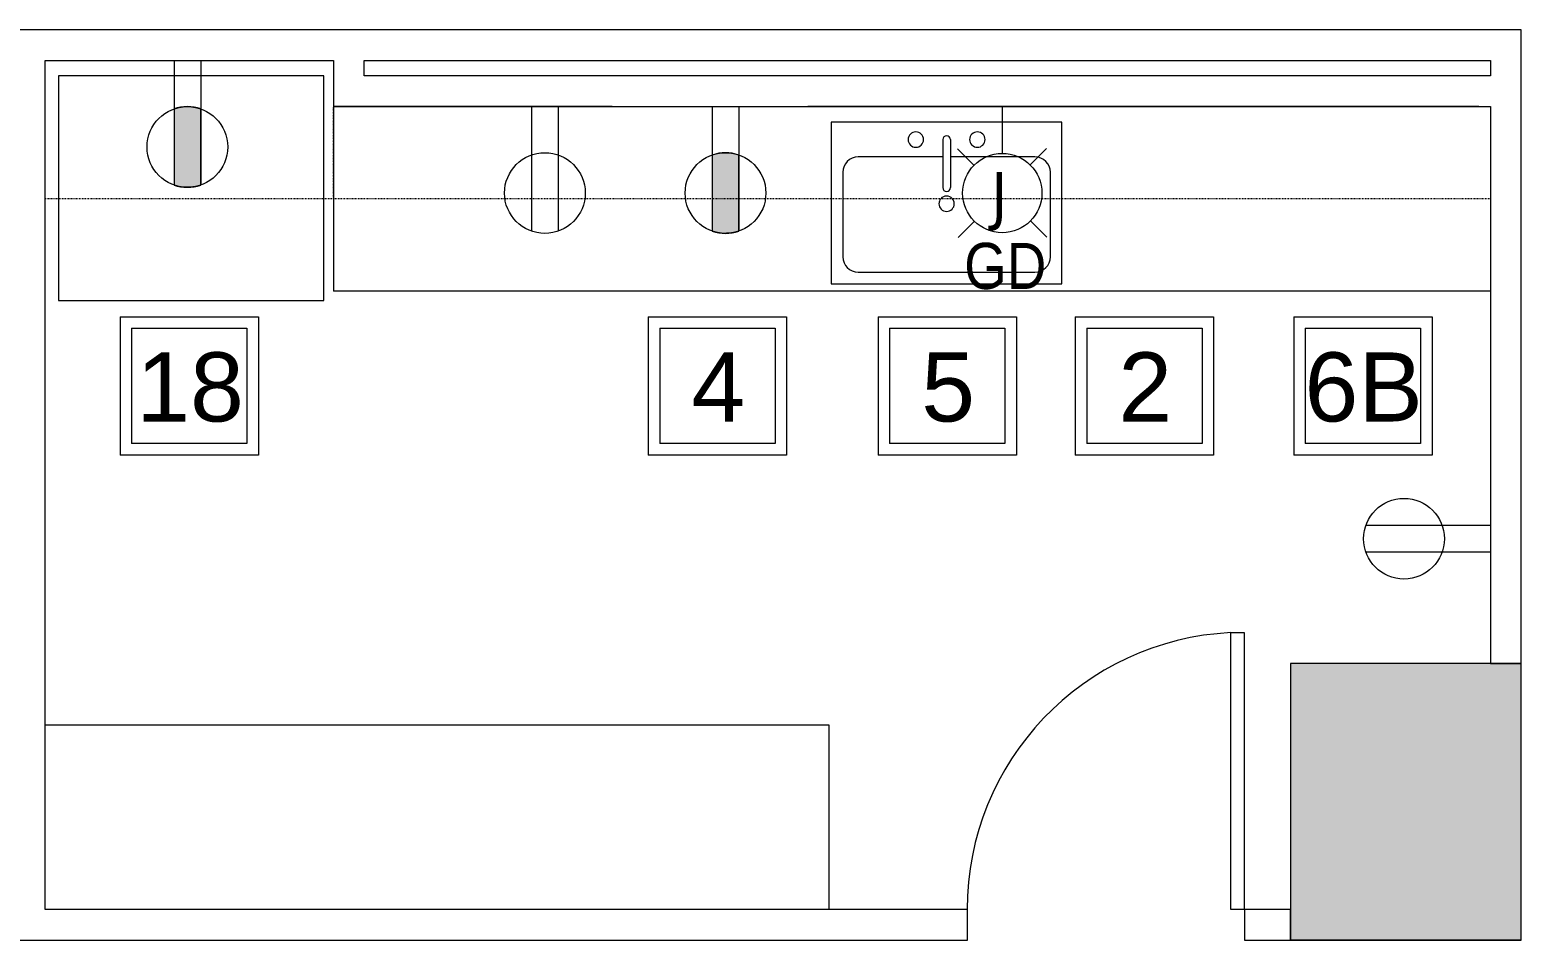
# Model space of a CAD drawing. Header units: inches. Extents: x 1 to 4591, y -953 to 1388.
# Drawn here: x 3371.8 to 3565.8, y -341.2 to -222.7 of the extents above; entities that cross this region are included whole.
import ezdxf

# ---------------------------------------------------------------- set-up
doc = ezdxf.new("R2010")
doc.units = ezdxf.units.IN
doc.header["$MEASUREMENT"] = 0
doc.linetypes.add('Overhead', pattern=[0.15625, 0.09375, -0.0625])
for name, color, linetype, lineweight in [('4th Floor Revit Background_dwg', 8, 'Continuous', 9), ('8309_BB$0$BB_COL_FILL', 7, 'Continuous', 9), ('A-ANNO-NOTE', 131, 'Continuous', 20), ('A-DOOR', 31, 'Continuous', 9), ('A-EXIST-WALL-INT', 7, 'Continuous', 9), ('A-WALL', 113, 'Continuous', 50), ('E-ELEC-FIXT-IDEN', 2, 'Continuous', 9), ('P-SANR-FIXT', 6, 'Continuous', 9), ('Q-CASE', 31, 'Continuous', 9), ('Q-SPCQ', 91, 'Continuous', 9)]:
    doc.layers.add(name, color=color, linetype=linetype, lineweight=lineweight)
doc.styles.add('Arial_1', font='arial.ttf', dxfattribs={"height": 9})
doc.styles.add('Arial_3', font='arial.ttf', dxfattribs={"width": 0.85, "height": 6})
doc.styles.add('Tahoma', font='tahoma.ttf', dxfattribs={"height": 6})

# ---------------------------------------------------------------- blocks, each defined once
blk = doc.blocks.new('Single-Flush - 36_ x 96_-1532445-4th Floor New Construction - Tel_Data_Elec Plan')
at = {"layer": 'A-DOOR', "color": 250, "lineweight": 20}
for p, q in [((16.25, 2), (16.25, 38.02)), ((18, 38.02), (16.25, 38.02)), ((18, 2), (18, 38.02)), ((18, 2), (16.25, 2))]:
    blk.add_line(p, q, dxfattribs=at)
at = {"layer": 'A-DOOR'}
blk.add_arc((18, 2), 36.07, 92.7812, 180, dxfattribs=at)
blk = doc.blocks.new('Counter Top _No Backsplash_ - Standard Counter Top-2847822-4th Floor New Construction - Tel_Data_Elec Plan')
at = {"layer": 'Q-CASE', "lineweight": 13}
for p, q in [((-47.26, -4), (-47.26, -28)), ((-47.26, -28), (54.74, -28))]:
    blk.add_line(p, q, dxfattribs=at)
blk = doc.blocks.new('Counter Top _No Backsplash_ - Standard Counter Top-2431475-4th Floor New Construction - Tel_Data_Elec Plan')
at = {"layer": 'Q-CASE', "lineweight": 13}
for p, q in [((-47.26, 12), (-47.26, 24)), ((-47.26, 24), (-45.76, 24)), ((-45.76, 24), (41.51, 24)), ((41.51, 24), (67.01, 24)), ((67.01, 24), (103.24, 24)), ((103.24, 12), (103.24, 24)), ((103.24, 0), (103.24, 12)), ((-45.76, 0), (-47.26, 0)), ((41.51, 0), (-45.76, 0)), ((67.01, 0), (41.51, 0)), ((103.24, 0), (67.01, 0))]:
    blk.add_line(p, q, dxfattribs=at)
blk = doc.blocks.new('Upper Cabinet - Standard Upper Cabinet-2431435-4th Floor New Construction - Tel_Data_Elec Plan')
at = {"layer": 'Q-CASE', "linetype": 'Overhead'}
for p, q in [((-47.26, 12), (103.24, 12)), ((-47.26, 0), (-47.26, 12)), ((103.24, 12), (103.24, 0))]:
    blk.add_line(p, q, dxfattribs=at)
at = {"layer": 'Q-CASE', "lineweight": 13}
blk.add_line((103.24, 0), (-47.26, 0), dxfattribs=at)
blk = doc.blocks.new('Refrigerator - Default-1979176-4th Floor New Construction - Tel_Data_Elec Plan')
at = {"layer": 'Q-SPCQ'}
for p, q in [((17.25, 14.04), (-17.25, 14.04)), ((-17.25, 14.04), (-17.25, -1.96)), ((17.25, -1.96), (17.25, 14.04)), ((-17.25, -1.96), (-17.25, -15.2)), ((17.25, -15.2), (17.25, -1.96)), ((-17.25, -15.2), (17.25, -15.2))]:
    blk.add_line(p, q, dxfattribs=at)
blk = doc.blocks.new('Upper Cabinet - Standard Upper Cabinet-2517444-4th Floor New Construction - Tel_Data_Elec Plan')
at = {"layer": 'Q-CASE', "linetype": 'Overhead'}
for p, q in [((-47.26, 18), (-9.76, 18)), ((-47.26, 0), (-47.26, 18)), ((-9.76, 18), (-9.76, 0))]:
    blk.add_line(p, q, dxfattribs=at)
at = {"layer": 'Q-CASE', "lineweight": 13}
blk.add_line((-9.76, 0), (-47.26, 0), dxfattribs=at)
blk = doc.blocks.new('Sink Kitchen-Single - 30_ x 21_-V6-4th Floor New Construction - Tel_Data_Elec Plan')
at = {"layer": 'P-SANR-FIXT', "lineweight": 13}
for p, q in [((15.62, 10.59), (-14.38, 10.59)), ((-14.38, 10.59), (-14.38, 0.63)), ((15.62, 0.63), (15.62, 10.59)), ((0.12, 8.34), (0.12, 2.09)), ((1.12, 8.34), (1.12, 2.09)), ((0.12, 6.09), (-10.88, 6.09)), ((12.12, 6.09), (1.12, 6.09)), ((-12.88, 4.09), (-12.88, 0.63)), ((14.12, 0.63), (14.12, 4.09)), ((-14.38, 0.63), (-14.38, -10.41)), ((-12.88, 0.63), (-12.88, -6.91)), ((14.12, -6.91), (14.12, 0.63)), ((15.62, -10.41), (15.62, 0.63)), ((-10.88, -8.91), (12.12, -8.91)), ((-14.38, -10.41), (15.62, -10.41))]:
    blk.add_line(p, q, dxfattribs=at)
for centre, radius, start, end in [((-3.38, 8.34), 1, 360, 180), ((-3.38, 8.34), 1, 180, 0), ((0.62, 8.34), 0.5, 360, 180), ((4.62, 8.34), 1, 360, 180), ((4.62, 8.34), 1, 180, 360), ((-10.88, 4.09), 2, 90, 180), ((12.12, 4.09), 2, 360, 90), ((0.62, 2.09), 0.5, 180, 0), ((0.62, 0), 1, 139.6521, 180), ((0.62, 0), 1, 180, 0), ((0.62, 0), 1, 40.3479, 139.6521), ((0.62, 0), 1, 360, 40.3479), ((-10.88, -6.91), 2, 180, 270), ((12.12, -6.91), 2, 270, 0)]:
    blk.add_arc(centre, radius, start, end, dxfattribs=at)
blk = doc.blocks.new('Base Cabinet - Standard Base Cabinet-2434158-4th Floor New Construction - Tel_Data_Elec Plan')
at = {"layer": 'Q-CASE', "lineweight": 13}
blk.add_line((35.47, 0), (-0.76, 0), dxfattribs=at)
blk = doc.blocks.new('Base Cabinet - Standard Base Cabinet-2434338-4th Floor New Construction - Tel_Data_Elec Plan')
at = {"layer": 'Q-CASE', "lineweight": 13}
blk.add_line((86.51, 0), (-0.76, 0), dxfattribs=at)
blk = doc.blocks.new('4th Floor Revit Background_dwg-1506688-4th Floor New Construction - Tel_Data_Elec Plan')
at = {"layer": '8309_BB$0$BB_COL_FILL'}
blk.add_hatch(color=256, dxfattribs=at).paths.add_polyline_path([(2018.34, 499.78), (2018.34, 535.78), (1988.34, 535.78), (1988.34, 499.78), (2014.34, 499.78)], flags=0)
for p, q in [((2018.34, 535.78), (1988.34, 535.78)), ((1988.34, 535.78), (1988.34, 499.78)), ((2018.34, 499.78), (2018.34, 535.78)), ((1988.34, 499.78), (2014.34, 499.78)), ((2018.34, 499.78), (1988.34, 499.78)), ((2014.34, 499.78), (2018.34, 499.78))]:
    blk.add_line(p, q, dxfattribs=at)
at = {"layer": 'A-EXIST-WALL-INT', "flags": 128}
for points in [[(1988.34, 499.78), (2018.34, 499.78), (2018.34, 535.78)], [(2014.34, 535.78), (1988.34, 535.78), (1988.34, 503.78)]]:
    blk.add_lwpolyline(points, dxfattribs=at)
blk = doc.blocks.new('FORM Equipment_Fixture Tag - Square-214315-4th Floor New Construction - Tel_Data_Elec Plan')
at = {"layer": 'A-ANNO-NOTE'}
for p, q in [((-0.09375, 0.09375), (0.09375, 0.09375)), ((-0.09375, 0.09375), (0.09375, 0.09375)), ((-0.09375, 0.09375), (0.09375, 0.09375)), ((-0.09375, 0.09375), (-0.09375, -0.09375)), ((0.09375, 0.09375), (0.09375, -0.09375)), ((-0.078125, 0.078125), (-0.078125, -0.078125)), ((-0.078125, 0.078125), (0.078125, 0.078125)), ((0.078125, 0.078125), (0.078125, -0.078125)), ((0.078125, -0.078125), (-0.078125, -0.078125)), ((0.09375, -0.09375), (-0.09375, -0.09375))]:
    blk.add_line(p, q, dxfattribs=at)

msp = doc.modelspace()

# ---------------------------------------------------------------- hatches: boundary and pattern name
at = {"layer": 'A-ANNO-NOTE', "lineweight": 9}
for points in [[(3390.68, -242.96), (3393.94, -232.98), (3392.55, -232.72)], [(3390.68, -242.96), (3392.55, -232.72), (3391.72, -232.75)], [(3390.68, -242.96), (3391.72, -232.75), (3391.26, -232.82)], [(3393.94, -232.98), (3393.6, -232.88), (3392.55, -232.72)], [(3390.68, -242.96), (3391.26, -232.82), (3390.57, -233.01)], [(3390.68, -242.96), (3390.57, -233.01), (3390.57, -242.92)], [(3393.72, -243.03), (3393.94, -232.98), (3390.68, -242.96)], [(3393.72, -243.03), (3394.06, -233.01), (3393.94, -232.98)], [(3393.72, -243.03), (3393.94, -242.96), (3394.06, -233.01)], [(3393.94, -242.96), (3394.06, -242.92), (3394.06, -233.01)], [(3460.68, -248.96), (3461.26, -238.82), (3460.57, -239.01)], [(3460.68, -248.96), (3460.57, -239.01), (3460.57, -248.92)], [(3460.68, -248.96), (3463.94, -238.98), (3462.55, -238.72)], [(3460.68, -248.96), (3462.55, -238.72), (3461.72, -238.75)], [(3460.68, -248.96), (3461.72, -238.75), (3461.26, -238.82)], [(3463.72, -249.03), (3463.94, -238.98), (3460.68, -248.96)], [(3463.94, -238.98), (3463.6, -238.88), (3462.55, -238.72)], [(3463.72, -249.03), (3464.06, -239.01), (3463.94, -238.98)], [(3463.72, -249.03), (3463.94, -248.96), (3464.06, -239.01)], [(3463.94, -248.96), (3464.06, -248.92), (3464.06, -239.01)], [(3391.49, -243.15), (3393.72, -243.03), (3390.68, -242.96)], [(3392.67, -243.2), (3393.72, -243.03), (3391.49, -243.15)], [(3392.31, -243.22), (3392.67, -243.2), (3391.49, -243.15)], [(3461.49, -249.15), (3463.72, -249.03), (3460.68, -248.96)], [(3462.67, -249.2), (3463.72, -249.03), (3461.49, -249.15)], [(3462.31, -249.22), (3462.67, -249.2), (3461.49, -249.15)]]:
    msp.add_hatch(color=256, dxfattribs=at).paths.add_polyline_path(points, flags=0)

# ---------------------------------------------------------------- linework, layer by layer
at = {"layer": 'A-ANNO-NOTE'}
for p, q in [((3390.57, -226.72), (3390.57, -242.92)), ((3394.06, -226.72), (3394.06, -242.92)), ((3437.07, -232.72), (3437.07, -248.92)), ((3440.56, -232.72), (3440.56, -248.92)), ((3460.57, -232.72), (3460.57, -248.92)), ((3464.06, -232.72), (3464.06, -248.92)), ((3498.31, -232.72), (3498.31, -238.81)), ((3390.57, -233.01), (3390.57, -242.92)), ((3394.06, -242.92), (3394.06, -233.01)), ((3494.63, -240.35), (3492.51, -238.23)), ((3501.93, -240.29), (3504.05, -238.16)), ((3460.57, -239.01), (3460.57, -248.92)), ((3464.06, -248.92), (3464.06, -239.01)), ((3494.7, -247.64), (3492.57, -249.77)), ((3501.99, -247.58), (3504.12, -249.7)), ((3561.81, -287.22), (3545.61, -287.22)), ((3561.81, -290.71), (3545.61, -290.71))]:
    msp.add_line(p, q, dxfattribs=at)
for centre, radius in [((3392.31, -237.97), 5.25), ((3438.81, -243.97), 5.25), ((3462.31, -243.97), 5.25), ((3498.31, -243.97), 5.16), ((3550.57, -288.96), 5.25)]:
    msp.add_circle(centre, radius, dxfattribs=at)
for centre, start, end in [((3392.31, -237.97), 70.6207, 109.3793), ((3462.31, -243.97), 70.6207, 109.3793), ((3392.31, -237.97), 250.6207, 289.3793), ((3462.31, -243.97), 250.6207, 289.3793)]:
    msp.add_arc(centre, 5.25, start, end, dxfattribs=at)
at = {"layer": 'A-WALL', "color": 250, "lineweight": 20}
for p, q in [((3565.81, -222.72), (3339.81, -222.72)), ((3565.81, -305.21), (3565.81, -222.72)), ((3373.81, -226.72), (3411.31, -226.72)), ((3373.81, -337.21), (3373.81, -226.72)), ((3411.31, -226.72), (3411.31, -232.72)), ((3415.31, -226.72), (3561.81, -226.72)), ((3415.31, -228.72), (3415.31, -226.72)), ((3561.81, -226.72), (3561.81, -228.72)), ((3561.81, -228.72), (3415.31, -228.72)), ((3411.31, -232.72), (3561.81, -232.72)), ((3561.81, -232.72), (3561.81, -305.21)), ((3561.81, -305.21), (3565.81, -305.21)), ((3493.81, -337.21), (3373.81, -337.21)), ((3493.81, -341.21), (3493.81, -337.21)), ((3535.81, -337.21), (3529.81, -337.21)), ((3529.81, -337.21), (3529.81, -341.21)), ((3535.81, -341.21), (3535.81, -337.21)), ((3350.39, -341.21), (3493.81, -341.21)), ((3529.81, -341.21), (3535.81, -341.21))]:
    msp.add_line(p, q, dxfattribs=at)

# ---------------------------------------------------------------- block references
at = {"layer": '4th Floor Revit Background_dwg', "color": 7}
msp.add_blockref('4th Floor Revit Background_dwg-1506688-4th Floor New Construction - Tel_Data_Elec Plan', (1547.47, -840.99), dxfattribs=at)
at = {"layer": 'A-ANNO-NOTE', "xscale": 96, "yscale": 96, "zscale": 96}
for p in [(3392.55, -269.06), (3461.25, -269.06), (3491.16, -269.06), (3516.81, -269.06), (3545.22, -269.06)]:
    msp.add_blockref('FORM Equipment_Fixture Tag - Square-214315-4th Floor New Construction - Tel_Data_Elec Plan', p, dxfattribs=at)
at = {"layer": 'A-DOOR', "lineweight": 13}
msp.add_blockref('Single-Flush - 36_ x 96_-1532445-4th Floor New Construction - Tel_Data_Elec Plan', (3511.81, -339.21), dxfattribs=at)
at = {"layer": 'P-SANR-FIXT', "lineweight": 13}
msp.add_blockref('Sink Kitchen-Single - 30_ x 21_-V6-4th Floor New Construction - Tel_Data_Elec Plan', (3490.45, -245.35), dxfattribs=at)
at = {"layer": 'Q-CASE', "lineweight": 13, "rotation": 180}
for name, p in [('Upper Cabinet - Standard Upper Cabinet-2517444-4th Floor New Construction - Tel_Data_Elec Plan', (3364.05, -226.72)), ('Counter Top _No Backsplash_ - Standard Counter Top-2431475-4th Floor New Construction - Tel_Data_Elec Plan', (3514.55, -232.72)), ('Upper Cabinet - Standard Upper Cabinet-2431435-4th Floor New Construction - Tel_Data_Elec Plan', (3514.55, -232.72)), ('Counter Top _No Backsplash_ - Standard Counter Top-2847822-4th Floor New Construction - Tel_Data_Elec Plan', (3428.55, -341.21))]:
    msp.add_blockref(name, p, dxfattribs=at)
at = {"layer": 'Q-CASE', "lineweight": 13}
for name, p in [('Base Cabinet - Standard Base Cabinet-2434158-4th Floor New Construction - Tel_Data_Elec Plan', (3412.08, -232.72)), ('Base Cabinet - Standard Base Cabinet-2434338-4th Floor New Construction - Tel_Data_Elec Plan', (3473.8, -232.72))]:
    msp.add_blockref(name, p, dxfattribs=at)
at = {"layer": 'Q-SPCQ'}
msp.add_blockref('Refrigerator - Default-1979176-4th Floor New Construction - Tel_Data_Elec Plan', (3392.81, -242.76), dxfattribs=at)

# ---------------------------------------------------------------- texts
at = {"layer": 'A-ANNO-NOTE', "lineweight": 9, "insert": (3496.88, -241.24), "char_height": 6, "width": 4.1208, "attachment_point": 1, "style": 'Tahoma'}
msp.add_mtext('J', dxfattribs=at)
at = {"layer": 'A-ANNO-NOTE', "lineweight": 9, "char_height": 9, "attachment_point": 2, "line_spacing_factor": 0.941778, "style": 'Arial_1'}
for s, insert, width in [('18', (3392.66, -264.7), 16.7484), ('4', (3461.36, -264.7), 8.3742), ('5', (3491.27, -264.7), 8.3742), ('2', (3516.91, -264.7), 8.3742), ('6B', (3545.32, -264.7), 18.4011)]:
    msp.add_mtext(s, dxfattribs=dict(at, insert=insert, width=width))
at = {"layer": 'E-ELEC-FIXT-IDEN', "insert": (3498.7, -250.45), "char_height": 6, "width": 12.6347, "attachment_point": 2, "line_spacing_factor": 0.941778, "style": 'Arial_3'}
msp.add_mtext('GD', dxfattribs=at)

doc.saveas('drawing.dxf')
